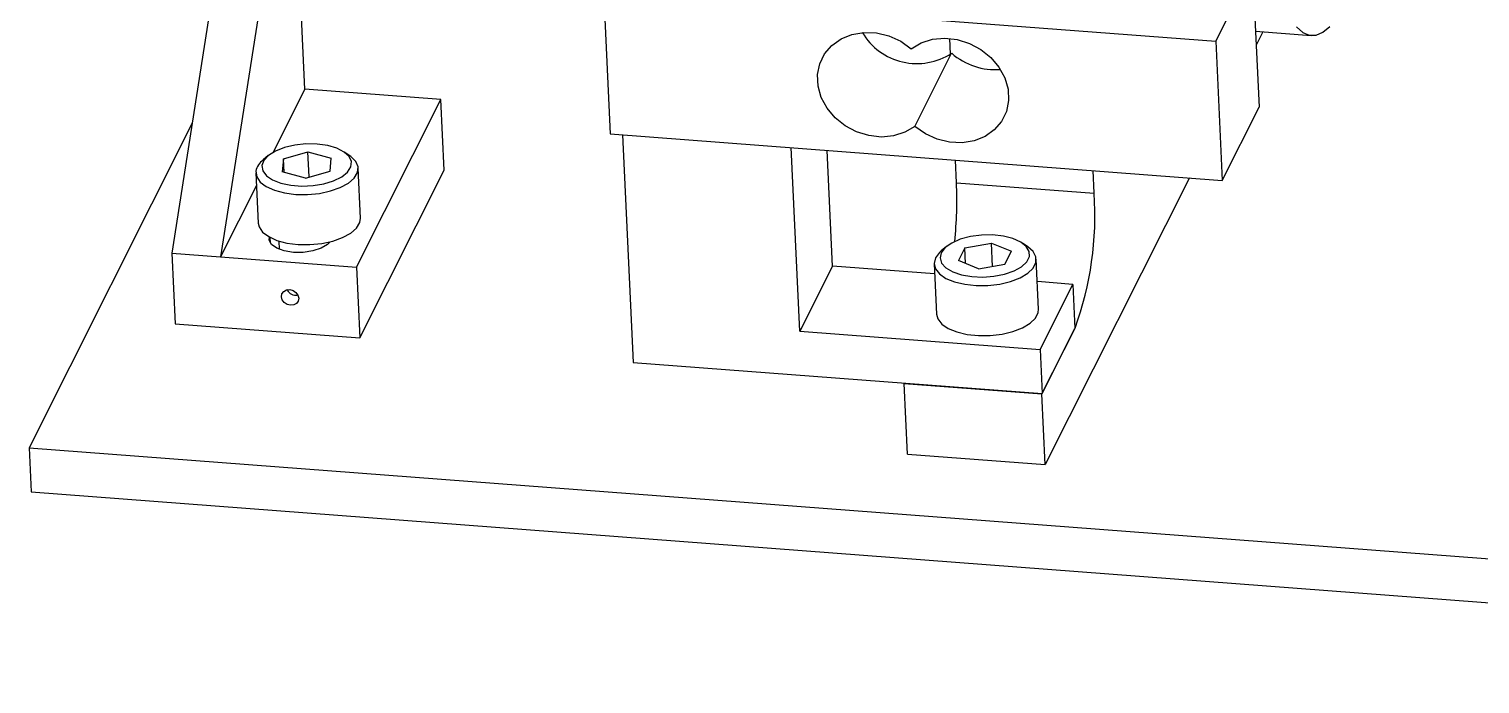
# Model space of a CAD drawing. Header units: inches. Extents: x 0.7 to 15.2, y 1.4 to 8.9.
# Drawn here: x 0.69 to 7.95, y 1.4 to 4.67 of the extents above; entities that cross this region are included whole.
import ezdxf

# ---------------------------------------------------------------- set-up
doc = ezdxf.new("R2010")
doc.units = ezdxf.units.IN
doc.header["$MEASUREMENT"] = 0

msp = doc.modelspace()

# ---------------------------------------------------------------- linework, layer by layer
at = {"color": 7, "linetype": 'Continuous', "lineweight": 25}
for p, q in [((1.6786, 5.2887), (1.4055, 3.5474)), ((1.8805, 5.0092), (1.6484, 3.5289)), ((6.6244, 4.6063), (6.8083, 4.9719)), ((6.8083, 4.9719), (6.8411, 4.2769)), ((2.0705, 4.3676), (2.0501, 4.8007)), ((3.5647, 4.8388), (6.6244, 4.6063)), ((3.5647, 4.8388), (3.5975, 4.1438)), ((6.8232, 4.6571), (7.1016, 4.6359)), ((6.8604, 4.6543), (6.8265, 4.5869)), ((5.298, 4.5418), (5.2943, 4.6208)), ((6.6244, 4.6063), (6.6572, 3.9113)), ((5.1201, 4.1808), (5.3041, 4.5463)), ((2.0705, 4.3676), (1.9116, 4.052)), ((2.7505, 4.316), (2.0705, 4.3676)), ((2.3284, 3.4773), (2.7505, 4.316)), ((2.7672, 3.9629), (2.7505, 4.316)), ((6.6572, 3.9113), (6.8411, 4.2769)), ((1.5075, 4.1973), (0.6913, 2.5757)), ((3.5975, 4.1438), (6.6572, 3.9113)), ((3.6583, 4.1392), (3.712, 3.0018)), ((4.5451, 3.1584), (4.5018, 4.0751)), ((1.887, 4.0352), (1.8612, 4.0139)), ((1.9632, 4.0193), (1.9567, 3.9542)), ((1.9632, 4.0193), (2.0861, 4.0536)), ((1.9663, 3.9517), (1.9632, 4.0193)), ((2.0861, 4.0536), (2.2027, 4.0229)), ((2.092, 3.9287), (2.0861, 4.0536)), ((2.1962, 3.9578), (2.2027, 4.0229)), ((2.2948, 4.0344), (2.2672, 4.0531)), ((4.7086, 3.4833), (4.6813, 4.0615)), ((5.3284, 3.8992), (5.323, 4.0127)), ((1.8254, 3.9487), (1.8372, 3.6985)), ((2.0733, 3.9234), (1.9567, 3.9542)), ((2.0733, 3.9234), (2.1962, 3.9578)), ((2.3484, 3.7226), (2.3366, 3.9728)), ((2.3451, 3.1242), (2.7672, 3.9629)), ((6.4928, 3.9238), (5.7719, 2.4914)), ((6.0168, 3.8469), (6.0114, 3.9604)), ((1.8283, 3.8864), (1.6484, 3.5289)), ((5.3284, 3.8992), (6.0168, 3.8469)), ((1.94, 3.6088), (1.9419, 3.5669)), ((5.2775, 3.5804), (5.2518, 3.5591)), ((5.3699, 3.5748), (5.3375, 3.5104)), ((5.3699, 3.5748), (5.5026, 3.5981)), ((5.3736, 3.4957), (5.3699, 3.5748)), ((5.5026, 3.5981), (5.603, 3.5571)), ((5.5081, 3.4818), (5.5026, 3.5981)), ((5.5706, 3.4927), (5.603, 3.5571)), ((5.6853, 3.5796), (5.6577, 3.5983)), ((1.4055, 3.5474), (1.6484, 3.5289)), ((1.4055, 3.5474), (1.4222, 3.1943)), ((1.6484, 3.5289), (2.3284, 3.4773)), ((4.7086, 3.4833), (4.5451, 3.1584)), ((5.2183, 3.4446), (4.7086, 3.4833)), ((5.2159, 3.4939), (5.2277, 3.2437)), ((5.4379, 3.4694), (5.3375, 3.5104)), ((5.4379, 3.4694), (5.5706, 3.4927)), ((5.739, 3.2678), (5.7272, 3.518)), ((2.3284, 3.4773), (2.3451, 3.1242)), ((5.9093, 3.3921), (5.7325, 3.4055)), ((5.7458, 3.0671), (5.9093, 3.3921)), ((5.9093, 3.3921), (5.9198, 3.1714)), ((1.4222, 3.1943), (2.3451, 3.1242)), ((4.5451, 3.1584), (5.7458, 3.0671)), ((5.7552, 2.8445), (5.9208, 3.1734)), ((5.7562, 2.8465), (5.9198, 3.1714)), ((5.7458, 3.0671), (5.7562, 2.8465)), ((3.712, 3.0018), (5.7562, 2.8465)), ((5.0668, 2.8968), (5.0678, 2.8988)), ((5.0668, 2.8968), (5.7552, 2.8445)), ((5.0834, 2.5437), (5.0668, 2.8968)), ((5.7719, 2.4914), (5.7552, 2.8445)), ((0.6913, 2.5757), (13.3199, 1.6161)), ((0.6913, 2.5757), (0.7018, 2.355)), ((5.0834, 2.5437), (5.7719, 2.4914)), ((0.7018, 2.355), (13.3304, 1.3955))]:
    msp.add_line(p, q, dxfattribs=at)
at = {"color": 8, "linetype": 'Continuous', "lineweight": 25}
for p, q in [((1.8984, 3.5987), (1.8971, 3.6262)), ((5.9197, 3.1735), (5.9208, 3.1734))]:
    msp.add_line(p, q, dxfattribs=at)
at = {"color": 7, "linetype": 'Continuous', "lineweight": 25, "flags": 128}
for points in [[(5.1201, 4.1808), (5.0706, 4.1516), (5.014, 4.1337), (4.9528, 4.1281), (4.89, 4.135), (4.8286, 4.154), (4.7716, 4.1843), (4.7217, 4.2244), (4.6813, 4.2725), (4.6522, 4.3261), (4.636, 4.3828), (4.6333, 4.4397), (4.6443, 4.4943), (4.6685, 4.5439), (4.7046, 4.5861), (4.7511, 4.6189), (4.8057, 4.6408), (4.8656, 4.6506), (4.9282, 4.6479), (4.9904, 4.6329), (5.0492, 4.6063), (5.1018, 4.5693)], [(7.0286, 4.6781), (7.0596, 4.6507), (7.0921, 4.6372), (7.1257, 4.6377), (7.1602, 4.6521), (7.1952, 4.6803)], [(5.1018, 4.5693), (5.1513, 4.5986), (5.208, 4.6164), (5.2692, 4.622), (5.3319, 4.6152), (5.3933, 4.5961), (5.4503, 4.5658), (5.5002, 4.5257), (5.5407, 4.4776), (5.5697, 4.424), (5.586, 4.3674), (5.5886, 4.3104), (5.5776, 4.2558), (5.5535, 4.2062), (5.5173, 4.164), (5.4708, 4.1312), (5.4163, 4.1094), (5.3563, 4.0995), (5.2937, 4.1022), (5.2315, 4.1172), (5.1727, 4.1438), (5.1201, 4.1808)], [(1.8557, 3.9852), (1.8602, 3.9591), (1.8784, 3.9348), (1.9093, 3.9139), (1.9509, 3.8977), (2.0006, 3.8872), (2.0552, 3.8831), (2.1114, 3.8856), (2.1656, 3.8946), (2.2144, 3.9094), (2.2548, 3.9293), (2.2841, 3.9529), (2.3006, 3.9787), (2.3032, 4.0051), (2.2918, 4.0305), (2.267, 4.0532), (2.2305, 4.0719), (2.1845, 4.0854), (2.1319, 4.0927), (2.076, 4.0936), (2.0204, 4.0878), (1.9685, 4.0758), (1.9235, 4.0583), (1.8884, 4.0364), (1.8653, 4.0115), (1.8557, 3.9852)], [(1.8256, 3.9569), (1.8297, 3.9293), (1.8474, 3.9033), (1.8777, 3.8805), (1.919, 3.862), (1.9689, 3.8488), (2.025, 3.8417), (2.084, 3.8409), (2.1429, 3.8467), (2.1984, 3.8585), (2.2476, 3.8759), (2.2879, 3.8979), (2.3169, 3.9232), (2.3333, 3.9506), (2.3361, 3.9785), (2.3251, 4.0055), (2.3009, 4.03), (2.2948, 4.0344)], [(1.8372, 3.6985), (1.8415, 3.6791), (1.8592, 3.6532), (1.8895, 3.6303), (1.9308, 3.6118), (1.9807, 3.5986), (2.0368, 3.5915), (2.0958, 3.5907), (2.1547, 3.5965), (2.2102, 3.6083), (2.2594, 3.6257), (2.2997, 3.6477), (2.3288, 3.673), (2.3451, 3.7004), (2.3484, 3.7226)], [(2.1975, 3.605), (2.1837, 3.591), (2.1517, 3.5723), (2.1097, 3.5587), (2.0619, 3.5515), (2.0128, 3.5515), (1.9673, 3.5587), (1.9299, 3.5723), (1.9042, 3.5911), (1.8927, 3.6131), (1.8935, 3.6281)], [(5.2522, 3.5503), (5.2461, 3.5239), (5.254, 3.4981), (5.2754, 3.4745), (5.3092, 3.4547), (5.353, 3.4398), (5.4042, 3.4308), (5.4596, 3.4283), (5.5156, 3.4324), (5.5688, 3.4429), (5.6158, 3.4591), (5.6536, 3.48), (5.68, 3.5043), (5.6931, 3.5304), (5.6922, 3.5567), (5.6774, 3.5816), (5.6496, 3.6035), (5.6105, 3.621), (5.5626, 3.633), (5.5089, 3.6388), (5.4527, 3.638), (5.3977, 3.6306), (5.3472, 3.6171), (5.3045, 3.5985), (5.2721, 3.5757), (5.2522, 3.5503)], [(5.223, 3.5248), (5.2159, 3.4969), (5.2226, 3.4695), (5.2427, 3.4441), (5.2751, 3.4219), (5.3182, 3.4043), (5.3695, 3.3922), (5.4263, 3.3863), (5.4856, 3.3867), (5.5441, 3.3936), (5.5987, 3.4066), (5.6464, 3.4249), (5.6847, 3.4476), (5.7115, 3.4734), (5.7254, 3.501), (5.7256, 3.5288), (5.7121, 3.5555), (5.6856, 3.5794), (5.6853, 3.5796)], [(5.2518, 3.5591), (5.2435, 3.5517), (5.223, 3.5248)], [(1.9535, 3.3299), (1.9561, 3.3446), (1.9649, 3.3567), (1.9785, 3.3641), (1.9949, 3.3659), (2.0116, 3.3616), (2.026, 3.352), (2.036, 3.3386), (2.04, 3.3233), (2.0374, 3.3085), (2.0286, 3.2965), (2.015, 3.289), (1.9986, 3.2873), (1.9819, 3.2915), (1.9675, 3.3011), (1.9575, 3.3146), (1.9535, 3.3299)], [(5.2277, 3.2437), (5.2344, 3.2193), (5.2545, 3.1939), (5.287, 3.1717), (5.33, 3.1542), (5.3813, 3.142), (5.4381, 3.1361), (5.4974, 3.1365), (5.5559, 3.1434), (5.6105, 3.1564), (5.6582, 3.1747), (5.6965, 3.1974), (5.7233, 3.2232), (5.7372, 3.2508), (5.739, 3.2678)]]:
    msp.add_lwpolyline(points, dxfattribs=at)
at = {"color": 7, "linetype": 'Continuous', "lineweight": 25}
for centre, radius, start, end in [((5.1308, 4.8138), 0.3187, 210.93591, 302.93312), ((5.5232, 4.7994), 0.3347, 229.1178, 274.33362), ((1.9194, 3.9379), 0.0957, 127.44363, 168.5626), ((3.2738, 3.8154), 2.0563, 354.15358, 2.33404), ((4.378, 3.7369), 1.6424, 339.93591, 3.83891)]:
    msp.add_arc(centre, radius, start, end, dxfattribs=at)
msp.add_open_spline([(2.0363, 3.3374), (2.0326, 3.3365), (2.0244, 3.3347), (2.0109, 3.3377), (1.9982, 3.3449), (1.9885, 3.3548), (1.985, 3.3624), (1.9836, 3.3657)], degree=3, knots=[0, 0, 0, 0, 0.176074, 0.394968, 0.612055, 0.835529, 1, 1, 1, 1], dxfattribs=at)

doc.saveas('drawing.dxf')
